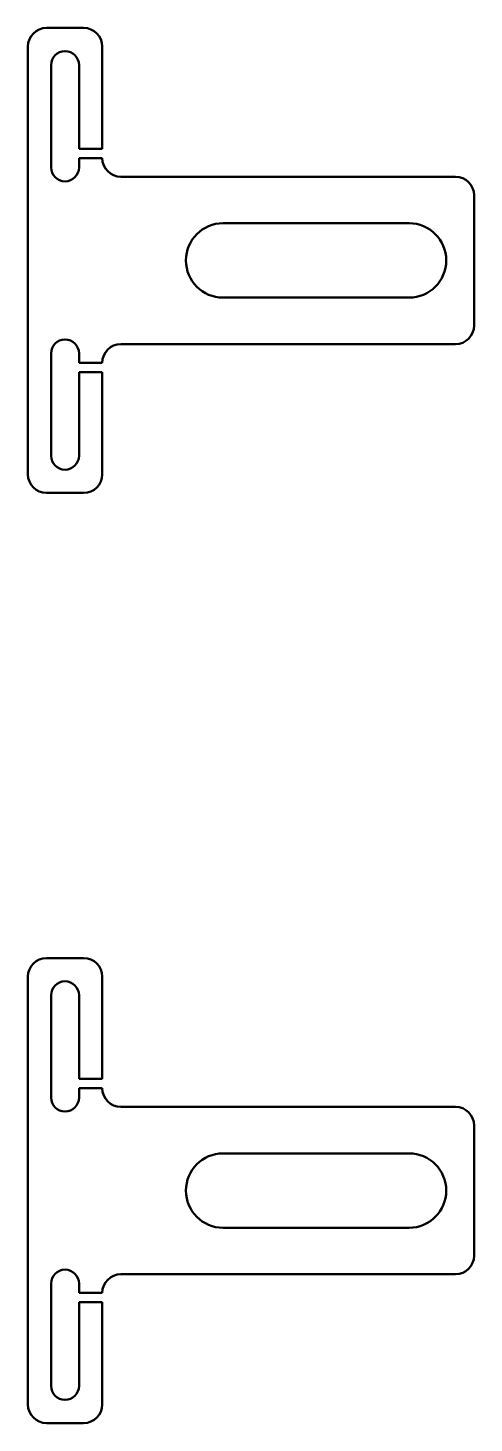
# Model space of a CAD drawing. Header units: millimetres. Extents: x 61 to 109, y 111 to 261.
import ezdxf

# ---------------------------------------------------------------- set-up
doc = ezdxf.new("R2010")
doc.units = ezdxf.units.MM
doc.header["$LTSCALE"] = 0.75
doc.layers.add('Visible', color=7, linetype='Continuous', lineweight=50)

msp = doc.modelspace()

# ---------------------------------------------------------------- linework, layer by layer
at = {"layer": 'Visible', "extrusion": (-1e-16, -1, 0)}
for p, q in [((66.74323, 261.202236), (62.74323, 261.202236)), ((60.74323, 259.202236), (60.74323, 213.202236)), ((68.74323, 248.202236), (68.74323, 259.202236)), ((63.24323, 246.202236), (63.24323, 257.202236)), ((66.24323, 257.202236), (66.24323, 248.202236)), ((66.24323, 248.202236), (68.74323, 248.202236)), ((66.24323, 247.202236), (66.24323, 246.202236)), ((68.74323, 247.202236), (66.24323, 247.202236)), ((106.74323, 245.202236), (70.74323, 245.202236)), ((108.74323, 229.202236), (108.74323, 243.202236)), ((81.74323, 240.202236), (101.74323, 240.202236)), ((101.74323, 232.202236), (81.74323, 232.202235)), ((70.74323, 227.202236), (106.74323, 227.202236)), ((63.24323, 215.202236), (63.24323, 226.202236)), ((66.24323, 226.202236), (66.24323, 225.202236)), ((66.24323, 225.202236), (68.74323, 225.202236)), ((66.24323, 224.202236), (66.24323, 215.202236)), ((68.74323, 224.202236), (66.24323, 224.202236)), ((68.74323, 213.202236), (68.74323, 224.202236)), ((62.74323, 211.202236), (66.74323, 211.202236)), ((66.74323, 161.202236), (62.74323, 161.202236)), ((60.74323, 159.202236), (60.74323, 113.202236)), ((68.74323, 148.202236), (68.74323, 159.202236)), ((63.24323, 146.202236), (63.24323, 157.202236)), ((66.24323, 157.202236), (66.24323, 148.202236)), ((66.24323, 148.202236), (68.74323, 148.202236)), ((66.24323, 147.202236), (66.24323, 146.202236)), ((68.74323, 147.202236), (66.24323, 147.202236)), ((106.74323, 145.202236), (70.74323, 145.202236)), ((108.74323, 129.202236), (108.74323, 143.202236)), ((81.74323, 140.202236), (101.74323, 140.202236)), ((101.74323, 132.202236), (81.74323, 132.202235)), ((63.24323, 115.202236), (63.24323, 126.202236)), ((66.24323, 126.202236), (66.24323, 125.202236)), ((70.74323, 127.202236), (106.74323, 127.202236)), ((66.24323, 125.202236), (68.74323, 125.202236)), ((66.24323, 124.202236), (66.24323, 115.202236)), ((68.74323, 124.202236), (66.24323, 124.202236)), ((68.74323, 113.202236), (68.74323, 124.202236)), ((62.74323, 111.202236), (66.74323, 111.202236))]:
    msp.add_line(p, q, dxfattribs=at)
at = {"layer": 'Visible'}
for centre, start, end in [((62.74323, 259.202236), 90, 180), ((66.74323, 259.202236), 0, 90), ((106.74323, 243.202236), 0, 90), ((106.74323, 229.202236), 270, 0), ((62.74323, 213.202236), 180, 270), ((66.74323, 213.202236), 270, 0), ((62.74323, 159.202236), 90, 180), ((66.74323, 159.202236), 0, 90), ((106.74323, 143.202236), 0, 90), ((106.74323, 129.202236), 270, 0), ((62.74323, 113.202236), 180, 270), ((66.74323, 113.202236), 270, 0)]:
    msp.add_arc(centre, 2, start, end, dxfattribs=at)
at = {"layer": 'Visible', "extrusion": (0, 0, -1)}
for centre, radius, start, end in [((-64.74323, 257.202236), 1.5, 0, 180), ((-64.74323, 246.202236), 1.5, 180, 0), ((-70.74323, 247.202236), 2, 270, 0), ((-81.74323, 236.202236), 4, 270, 90), ((-101.74323, 236.202236), 4, 90, 270), ((-64.74323, 226.202236), 1.5, 0, 180), ((-70.74323, 225.202236), 2, 0, 90), ((-64.74323, 215.202236), 1.5, 180, 0), ((-64.74323, 157.202236), 1.5, 0, 180), ((-70.74323, 147.202236), 2, 270, 0), ((-64.74323, 146.202236), 1.5, 180, 0), ((-81.74323, 136.202236), 4, 270, 90), ((-101.74323, 136.202236), 4, 90, 270), ((-64.74323, 126.202236), 1.5, 0, 180), ((-70.74323, 125.202236), 2, 0, 90), ((-64.74323, 115.202236), 1.5, 180, 0)]:
    msp.add_arc(centre, radius, start, end, dxfattribs=at)

doc.saveas('drawing.dxf')
